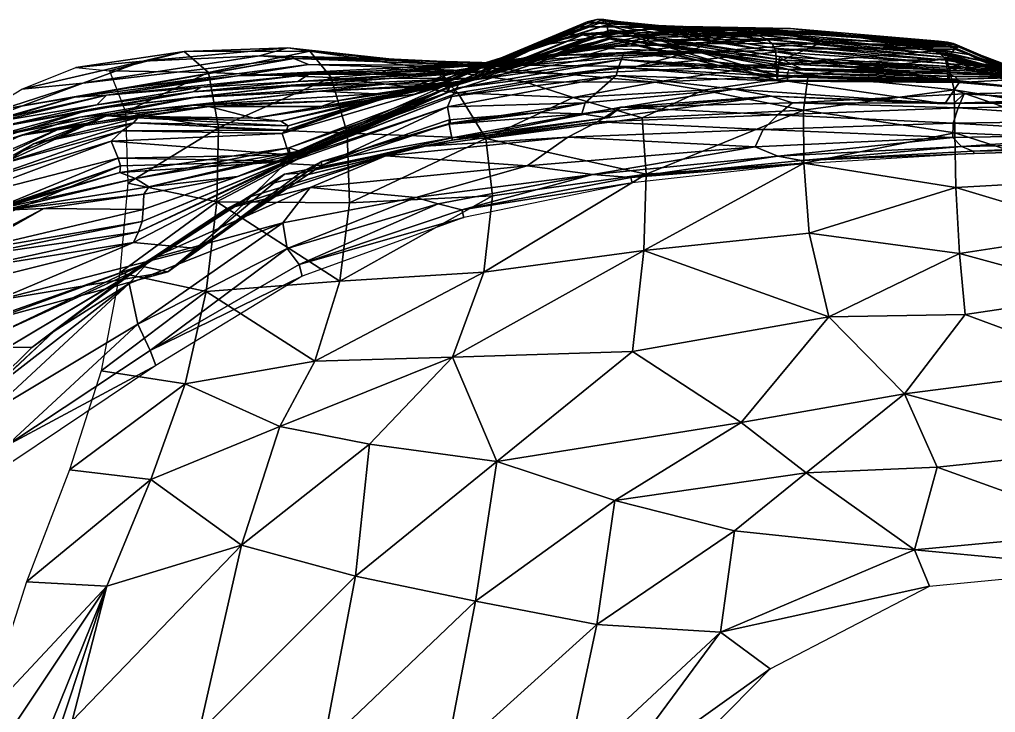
# Model space of a CAD drawing. Header units: centimetres. Extents: x -22.2 to 14.9, y -27.3 to 0.9.
# Drawn here: x -15.31 to -4.62, y -6.73 to 0.86 of the extents above; entities that cross this region are included whole.
import ezdxf

# ---------------------------------------------------------------- set-up
doc = ezdxf.new("R2010")
doc.units = ezdxf.units.CM
doc.layers.get('0').update_dxf_attribs({"true_color": 0x5890e1})

msp = doc.modelspace()

# ---------------------------------------------------------------- meshes
at = {"color": 18, "true_color": 0x000000}
mesh = msp.add_polyface(dxfattribs=at)
corners = [(-9.988, 0.352, 47.997), (-11.006, 0.261, 47.573), (-10.559, 0.299, 48.576), (-10.603, 0.115, 25.049), (-10.611, 0.064, 26.722), (-8.831, 0.653, 26.741), (-10.56, 0.145, 23.624), (-8.838, 0.748, 25.062), (-8.876, 0.803, 30.099), (-10.665, 0.243, 30.076), (-10.642, 0.216, 31.842), (-8.847, 0.649, 28.421), (-10.647, 0.137, 28.398), (-8.89, 0.845, 31.89), (-10.644, 0.183, 33.6), (-11.897, 0.224, 60.596), (-10.511, 0.057, 60.743), (-10.766, 0.312, 59.139), (-10.732, 0.127, 35.388), (-8.986, 0.859, 35.448), (-9.165, 0.554, 21.112), (-10.426, 0.203, 21.206), (-10.52, 0.162, 22.275), (-9.815, 0.36, 56.392), (-10.911, 0.409, 55.265), (-11.442, 0.439, 56.046), (-10.729, 0.37, 57.456), (-9.779, 0.178, 59.474), (-9.317, 0.262, 58.625), (-12.306, 0.432, 53.863), (-10.364, 0.366, 53.726), (-10.273, 0.358, 52.637), (-10.111, 0.386, 54.751), (-9.927, 0.391, 51.245), (-11.112, 0.336, 51.049), (-10.983, 0.043, 37.359), (-9.093, 0.835, 37.228), (-10.488, 0.178, 19.24), (-10.543, 0.161, 20.285), (-9.475, 0.468, 20.297), (-9.915, 0.385, 49.678), (-11.301, 0.304, 49.973), (-11.332, 0.279, 49.053), (-10.078, 0.3, 46.203), (-10.338, 0.22, 43.997), (-11.262, 0.213, 45.23), (-10.527, 0.167, 38.985), (-12.263, 0.181, 46.499), (-9.722, 0.561, 42.848), (-10.526, 0.159, 42.459), (-11.314, 0.154, 43.087), (-9.411, 0.686, 41.606), (-10.573, 0.138, 41.484), (-10.393, 0.2, 40.304), (-9.175, 0.78, 40.265), (-12.023, 0.077, 41.67), (-11.832, -0.03, 39.524), (-11.412, 0.048, 40.501)]
mesh.append_faces([[corners[k] for k in face] for face in [(0, 1, 2)]], dxfattribs={"color": 18})
mesh.append_faces([[corners[k] for k in face] for face in [(3, 4, 5), (6, 3, 7), (8, 9, 10), (11, 12, 9), (4, 12, 11), (13, 10, 14), (15, 16, 17), (14, 18, 19), (20, 21, 22), (23, 24, 25), (25, 26, 23), (27, 17, 16), (28, 26, 17), (29, 30, 31), (24, 32, 30), (32, 24, 23), (31, 33, 34), (18, 35, 36), (37, 38, 39), (39, 38, 21), (34, 33, 40), (40, 41, 34), (42, 2, 1), (43, 1, 0), (44, 45, 43), (36, 35, 46), (42, 41, 40), (40, 2, 42), (47, 1, 43), (44, 48, 49), (49, 50, 44), (51, 52, 49), (46, 53, 54), (49, 52, 55), (53, 52, 51), (53, 46, 56), (52, 53, 57)]], dxfattribs={"vtx2": -1, "color": 18})
mesh = msp.add_polyface(dxfattribs=at)
corners = [(-10.273, 0.358, 52.637), (-10.364, 0.366, 53.726), (-8.776, 0.565, 53.646), (-10.574, 0.017, 16.441), (-8.748, 0.338, 16.477), (-8.776, 0.248, 14.976), (-8.831, 0.653, 26.741), (-8.838, 0.748, 25.062), (-10.603, 0.115, 25.049), (-8.815, 0.717, 23.622), (-10.56, 0.145, 23.624), (-10.642, 0.216, 31.842), (-8.89, 0.845, 31.89), (-8.876, 0.803, 30.099), (-10.665, 0.243, 30.076), (-8.847, 0.649, 28.421), (-10.611, 0.064, 26.722), (-10.524, 0.108, 17.884), (-8.718, 0.422, 17.971), (-10.644, 0.183, 33.6), (-8.914, 0.86, 33.668), (-10.52, 0.162, 22.275), (-8.852, 0.66, 22.235), (-10.488, 0.178, 19.24), (-8.986, 0.859, 35.448), (-9.165, 0.554, 21.112), (-10.511, 0.057, 60.743), (-9.246, 0.007, 60.666), (-9.779, 0.178, 59.474), (-10.766, 0.312, 59.139), (-9.317, 0.262, 58.625), (-9.815, 0.36, 56.392), (-9.18, 0.45, 55.254), (-10.111, 0.386, 54.751), (-9.139, 0.694, 44.859), (-10.078, 0.3, 46.203), (-9.017, 0.662, 47.153), (-9.093, 0.835, 37.228), (-10.732, 0.127, 35.388), (-10.729, 0.37, 57.456), (-8.555, 0.347, 57.57), (-9.475, 0.468, 20.297), (-8.686, 0.501, 19.519), (-10.426, 0.203, 21.206), (-8.448, 0.625, 51.619), (-9.927, 0.391, 51.245), (-9.988, 0.352, 47.997), (-9.437, 0.483, 48.697), (-9.722, 0.561, 42.848), (-10.338, 0.22, 43.997), (-8.394, 0.665, 49.897), (-9.915, 0.385, 49.678), (-10.527, 0.167, 38.985), (-9.075, 0.825, 38.861), (-10.559, 0.299, 48.576), (-10.526, 0.159, 42.459), (-9.411, 0.686, 41.606), (-9.175, 0.78, 40.265), (-10.393, 0.2, 40.304)]
mesh.append_faces([[corners[k] for k in face] for face in [(0, 1, 2)]], dxfattribs={"color": 18})
mesh.append_faces([[corners[k] for k in face] for face in [(3, 4, 5), (6, 7, 8), (7, 9, 10), (11, 12, 13), (14, 13, 15), (15, 6, 16), (4, 3, 17), (17, 18, 4), (19, 20, 12), (21, 10, 9), (9, 22, 21), (18, 17, 23), (24, 20, 19), (21, 22, 25), (26, 27, 28), (29, 28, 30), (31, 32, 33), (34, 35, 36), (37, 24, 38), (39, 30, 40), (40, 31, 39), (41, 42, 23), (43, 25, 41), (44, 45, 0), (36, 46, 47), (48, 49, 34), (33, 32, 2), (2, 1, 33), (50, 51, 45), (46, 36, 35), (35, 34, 49), (52, 53, 37), (54, 51, 47), (47, 46, 54), (55, 48, 56), (57, 53, 52), (56, 57, 58)]], dxfattribs={"vtx2": -1, "color": 18})
mesh = msp.add_polyface(dxfattribs=at)
corners = [(-6.898, 0.185, 15.007), (-8.776, 0.248, 14.976), (-8.748, 0.338, 16.477), (-7.481, 0.097, 13.27), (-9.113, -0.053, 13.878), (-8.838, 0.748, 25.062), (-8.831, 0.653, 26.741), (-7.01, 0.197, 26.766), (-8.815, 0.717, 23.622), (-6.986, 0.456, 25.103), (-7.025, 0.505, 30.119), (-8.876, 0.803, 30.099), (-8.89, 0.845, 31.89), (-7.014, 0.251, 28.452), (-8.847, 0.649, 28.421), (-7.041, 0.548, 31.951), (-8.914, 0.86, 33.668), (-8.852, 0.66, 22.235), (-6.941, 0.415, 23.601), (-10.488, 0.178, 19.24), (-8.686, 0.501, 19.519), (-8.718, 0.422, 17.971), (-7.065, 0.594, 33.767), (-8.986, 0.859, 35.448), (-7.854, 0.504, 20.747), (-9.165, 0.554, 21.112), (-9.093, 0.835, 37.228), (-7.219, 0.69, 37.323), (-9.017, 0.662, 47.153), (-8.453, 0.687, 48.442), (-6.95, 0.741, 48.029), (-6.866, 0.761, 43.837), (-8.438, 0.752, 43.349), (-9.139, 0.694, 44.859), (-7.446, 0.755, 45.952), (-9.075, 0.825, 38.861), (-7.366, 0.733, 38.954), (-7.07, 0.363, 59.045), (-8.555, 0.347, 57.57), (-9.317, 0.262, 58.625), (-8.349, 0.174, 59.907), (-9.815, 0.36, 56.392), (-8.018, 0.489, 56.229), (-9.18, 0.45, 55.254), (-9.779, 0.178, 59.474), (-9.246, 0.007, 60.666), (-7.82, 0.086, 61.222), (-7.782, 0.596, 55.06), (-8.776, 0.565, 53.646), (-9.475, 0.468, 20.297), (-10.273, 0.358, 52.637), (-8.448, 0.625, 51.619), (-9.437, 0.483, 48.697), (-8.394, 0.665, 49.897), (-9.915, 0.385, 49.678), (-8.014, 0.785, 41.849), (-9.411, 0.686, 41.606), (-9.722, 0.561, 42.848), (-9.927, 0.391, 51.245), (-7.665, 0.769, 40.436), (-9.175, 0.78, 40.265)]
mesh.append_faces([[corners[k] for k in face] for face in [(0, 1, 2), (3, 4, 1), (5, 6, 7), (8, 5, 9), (10, 11, 12), (13, 14, 11), (7, 6, 14), (15, 12, 16), (17, 8, 18), (19, 20, 21), (22, 16, 23), (24, 25, 17), (23, 26, 27), (28, 29, 30), (31, 32, 33), (28, 34, 33), (26, 35, 36), (37, 38, 39), (39, 40, 37), (41, 38, 42), (42, 43, 41), (40, 39, 44), (44, 45, 40), (46, 40, 45), (43, 42, 47), (47, 48, 43), (49, 25, 24), (24, 20, 49), (50, 48, 51), (52, 29, 28), (53, 29, 52), (52, 54, 53), (32, 55, 56), (56, 57, 32), (33, 32, 57), (58, 51, 53), (55, 59, 60), (60, 56, 55), (35, 60, 59)]], dxfattribs={"vtx2": -1, "color": 18})
mesh = msp.add_polyface(dxfattribs=at)
corners = [(-8.748, 0.338, 16.477), (-6.896, 0.234, 16.533), (-6.898, 0.185, 15.007), (-8.776, 0.248, 14.976), (-7.481, 0.097, 13.27), (-7.01, 0.197, 26.766), (-6.986, 0.456, 25.103), (-8.838, 0.748, 25.062), (-6.941, 0.415, 23.601), (-8.815, 0.717, 23.622), (-8.89, 0.845, 31.89), (-7.041, 0.548, 31.951), (-7.025, 0.505, 30.119), (-8.876, 0.803, 30.099), (-7.014, 0.251, 28.452), (-8.847, 0.649, 28.421), (-8.718, 0.422, 17.971), (-6.898, 0.276, 18.021), (-8.914, 0.86, 33.668), (-7.065, 0.594, 33.767), (-6.846, 0.371, 22.005), (-8.852, 0.66, 22.235), (-6.88, 0.314, 19.389), (-8.686, 0.501, 19.519), (-8.986, 0.859, 35.448), (-7.121, 0.64, 35.567), (-7.854, 0.504, 20.747), (-6.749, 0.323, 20.361), (-7.219, 0.69, 37.323), (-6.671, 0.255, 61.23), (-7.07, 0.363, 59.045), (-8.349, 0.174, 59.907), (-7.82, 0.086, 61.222), (-6.78, 0.658, 53.58), (-8.776, 0.565, 53.646), (-7.782, 0.596, 55.06), (-6.743, 0.705, 51.695), (-8.448, 0.625, 51.619), (-6.545, 0.602, 55.3), (-8.018, 0.489, 56.229), (-8.555, 0.347, 57.57), (-6.681, 0.538, 57.009), (-6.777, 0.724, 49.856), (-6.95, 0.741, 48.029), (-8.453, 0.687, 48.442), (-8.394, 0.665, 49.897), (-7.446, 0.755, 45.952), (-9.017, 0.662, 47.153), (-9.139, 0.694, 44.859), (-6.866, 0.761, 43.837), (-6.472, 0.72, 42.148), (-8.014, 0.785, 41.849), (-8.438, 0.752, 43.349), (-7.665, 0.769, 40.436), (-7.366, 0.733, 38.954), (-9.093, 0.835, 37.228), (-9.075, 0.825, 38.861)]
mesh.append_faces([[corners[k] for k in face] for face in [(0, 1, 2), (3, 2, 4), (5, 6, 7), (6, 8, 9), (10, 11, 12), (13, 12, 14), (15, 14, 5), (1, 0, 16), (16, 17, 1), (18, 19, 11), (8, 20, 21), (22, 17, 16), (16, 23, 22), (24, 25, 19), (21, 20, 26), (27, 26, 20), (28, 25, 24), (29, 30, 31), (31, 32, 29), (33, 34, 35), (33, 36, 37), (37, 34, 33), (38, 35, 39), (40, 30, 41), (41, 39, 40), (42, 43, 44), (44, 45, 42), (43, 46, 47), (48, 46, 49), (49, 50, 51), (51, 52, 49), (36, 42, 45), (45, 37, 36), (26, 27, 22), (22, 23, 26), (53, 51, 50), (54, 28, 55), (53, 54, 56)]], dxfattribs={"vtx2": -1, "color": 18})
mesh = msp.add_polyface(dxfattribs=at)
corners = [(-5.017, 0.171, 15.026), (-6.898, 0.185, 15.007), (-6.896, 0.234, 16.533), (-5.174, -0.063, 13.347), (-7.481, 0.097, 13.27), (-6.986, 0.456, 25.103), (-7.01, 0.197, 26.766), (-5.129, 0.189, 26.791), (-6.941, 0.415, 23.601), (-5.114, 0.347, 25.119), (-5.154, 0.378, 30.146), (-7.025, 0.505, 30.119), (-7.041, 0.548, 31.951), (-5.137, 0.202, 28.472), (-7.014, 0.251, 28.452), (-5.034, 0.208, 16.615), (-6.898, 0.276, 18.021), (-5.166, 0.415, 32.031), (-7.065, 0.594, 33.767), (-5.184, 0.447, 33.908), (-5.047, 0.304, 22.476), (-6.846, 0.371, 22.005), (-5.066, 0.237, 18.172), (-6.88, 0.314, 19.389), (-7.121, 0.64, 35.567), (-5.22, 0.48, 35.76), (-7.219, 0.69, 37.323), (-5.307, 0.522, 37.58), (-5.072, 0.09, 61.444), (-6.671, 0.255, 61.23), (-6.722, -0.131, 63.075), (-5.151, 0.431, 59.43), (-7.07, 0.363, 59.045), (-5.068, 0.535, 57.43), (-6.681, 0.538, 57.009), (-5.02, 0.56, 55.534), (-6.545, 0.602, 55.3), (-5.053, 0.579, 53.652), (-6.78, 0.658, 53.58), (-5.06, 0.59, 51.739), (-6.743, 0.705, 51.695), (-5.242, 0.622, 45.92), (-7.446, 0.755, 45.952), (-6.95, 0.741, 48.029), (-6.866, 0.761, 43.837), (-6.472, 0.72, 42.148), (-5.084, 0.554, 43.965), (-5.145, 0.611, 47.898), (-6.777, 0.724, 49.856), (-5.078, 0.599, 49.824), (-6.109, 0.668, 40.675), (-4.915, 0.478, 42.243), (-5.157, 0.264, 19.648), (-6.749, 0.323, 20.361), (-5.495, 0.295, 20.944), (-7.366, 0.733, 38.954), (-5.514, 0.584, 39.276), (-7.82, 0.086, 61.222), (-7.782, 0.596, 55.06), (-8.018, 0.489, 56.229), (-7.665, 0.769, 40.436)]
mesh.append_faces([[corners[k] for k in face] for face in [(0, 1, 2), (3, 4, 1), (5, 6, 7), (8, 5, 9), (10, 11, 12), (13, 14, 11), (7, 6, 14), (15, 2, 16), (17, 12, 18), (18, 19, 17), (20, 21, 8), (22, 16, 23), (24, 25, 19), (19, 18, 24), (26, 27, 25), (25, 24, 26), (28, 29, 30), (31, 32, 29), (33, 34, 32), (35, 36, 34), (37, 38, 36), (39, 40, 38), (41, 42, 43), (44, 42, 41), (45, 44, 46), (47, 43, 48), (49, 48, 40), (50, 45, 51), (52, 23, 53), (53, 54, 52), (21, 54, 53), (27, 26, 55), (55, 56, 27), (30, 29, 57), (58, 36, 38), (59, 34, 36), (50, 56, 55), (55, 60, 50), (45, 50, 60)]], dxfattribs={"vtx2": -1, "color": 18})
mesh = msp.add_polyface(dxfattribs=at)
corners = [(-6.896, 0.234, 16.533), (-5.034, 0.208, 16.615), (-5.017, 0.171, 15.026), (-6.898, 0.185, 15.007), (-5.174, -0.063, 13.347), (-5.129, 0.189, 26.791), (-5.114, 0.347, 25.119), (-6.986, 0.456, 25.103), (-5.084, 0.325, 23.66), (-6.941, 0.415, 23.601), (-7.041, 0.548, 31.951), (-5.166, 0.415, 32.031), (-5.154, 0.378, 30.146), (-7.025, 0.505, 30.119), (-5.137, 0.202, 28.472), (-3.305, 0.11, 32.113), (-5.184, 0.447, 33.908), (-3.325, 0.036, 34.068), (-5.22, 0.48, 35.76), (-3.344, -0.013, 36.026), (-5.307, 0.522, 37.58), (-5.084, 0.554, 43.965), (-5.242, 0.622, 45.92), (-3.446, -0.114, 45.853), (-5.145, 0.611, 47.898), (-3.466, -0.112, 47.825), (-5.078, 0.599, 49.824), (-3.485, -0.099, 49.798), (-3.5, -0.076, 51.772), (-5.06, 0.59, 51.739), (-5.053, 0.579, 53.652), (-3.519, -0.009, 55.715), (-5.02, 0.56, 55.534), (-5.068, 0.535, 57.43), (-3.521, -0.011, 57.682), (-5.151, 0.431, 59.43), (-3.519, -0.16, 59.641), (-5.072, 0.09, 61.444), (-7.014, 0.251, 28.452), (-6.898, 0.276, 18.021), (-5.066, 0.237, 18.172), (-5.047, 0.304, 22.476), (-3.186, 0.224, 20.084), (-5.157, 0.264, 19.648), (-5.495, 0.295, 20.944), (-3.363, -0.051, 37.987), (-5.514, 0.584, 39.276), (-6.88, 0.314, 19.389), (-3.204, 0.223, 21.767), (-6.846, 0.371, 22.005), (-6.671, 0.255, 61.23), (-7.07, 0.363, 59.045), (-6.681, 0.538, 57.009), (-6.545, 0.602, 55.3), (-6.78, 0.658, 53.58), (-6.95, 0.741, 48.029), (-6.866, 0.761, 43.837), (-4.915, 0.478, 42.243), (-6.472, 0.72, 42.148), (-6.777, 0.724, 49.856), (-6.743, 0.705, 51.695), (-4.786, 0.413, 40.957), (-3.382, -0.078, 39.95), (-6.109, 0.668, 40.675)]
mesh.append_faces([[corners[k] for k in face] for face in [(0, 1, 2), (3, 2, 4), (5, 6, 7), (6, 8, 9), (10, 11, 12), (13, 12, 14), (15, 11, 16), (17, 16, 18), (19, 18, 20), (21, 22, 23), (22, 24, 25), (24, 26, 27), (28, 29, 30), (31, 32, 33), (34, 33, 35), (36, 35, 37), (27, 26, 29), (38, 14, 5), (39, 40, 1), (9, 8, 41), (42, 43, 44), (45, 20, 46), (47, 43, 40), (41, 48, 44), (44, 49, 41), (50, 37, 35), (51, 35, 33), (52, 33, 32), (53, 32, 30), (54, 30, 29), (55, 24, 22), (22, 21, 56), (21, 57, 58), (59, 26, 24), (60, 29, 26), (61, 62, 46), (46, 63, 61), (57, 61, 63)]], dxfattribs={"vtx2": -1, "color": 18})
mesh = msp.add_polyface(dxfattribs=at)
corners = [(-12.13, 0.515, 58.815), (-13.509, 0.511, 58.418), (-13.24, 0.281, 60.346), (-11.897, 0.224, 60.596), (-12.373, 0.549, 57.053), (-13.961, 0.404, 56.501), (-12.683, 0.463, 55.411), (-14.618, 0.163, 54.656), (-12.306, 0.432, 53.863), (-12.144, 0.367, 51.929), (-14.114, 0.111, 51.968), (-12.923, 0.243, 50.109), (-10.766, 0.312, 59.139), (-10.729, 0.37, 57.456), (-11.442, 0.439, 56.046), (-10.911, 0.409, 55.265), (-11.112, 0.336, 51.049), (-11.301, 0.304, 49.973), (-14.359, 0.033, 48.964), (-12.147, 0.258, 48.614), (-13.319, 0.12, 47.708), (-10.273, 0.358, 52.637), (-10.364, 0.366, 53.726), (-11.332, 0.279, 49.053), (-12.263, 0.181, 46.499), (-11.006, 0.261, 47.573), (-13.413, 0.07, 45.478), (-10.078, 0.3, 46.203), (-11.262, 0.213, 45.23), (-12.348, 0.13, 44.22), (-13.398, 0.007, 43.083), (-11.314, 0.154, 43.087), (-12.023, 0.077, 41.67), (-10.338, 0.22, 43.997), (-10.526, 0.159, 42.459), (-11.832, -0.03, 39.524), (-11.412, 0.048, 40.501), (-10.393, 0.2, 40.304), (-10.573, 0.138, 41.484)]
mesh.append_faces([[corners[k] for k in face] for face in [(0, 1, 2), (2, 3, 0), (4, 5, 1), (1, 0, 4), (5, 4, 6), (7, 6, 8), (8, 9, 10), (10, 9, 11), (12, 0, 3), (13, 4, 0), (0, 12, 13), (4, 13, 14), (14, 6, 4), (6, 14, 15), (15, 8, 6), (11, 9, 16), (16, 17, 11), (18, 11, 19), (19, 20, 18), (21, 9, 8), (22, 8, 15), (16, 9, 21), (19, 11, 17), (17, 23, 19), (24, 20, 19), (19, 25, 24), (20, 24, 26), (25, 19, 23), (27, 28, 24), (26, 24, 28), (28, 29, 26), (30, 29, 31), (31, 32, 30), (29, 28, 33), (33, 31, 29), (32, 31, 34), (35, 36, 37), (36, 32, 38)]], dxfattribs={"vtx2": -1, "color": 18})
mesh = msp.add_polyface(dxfattribs=at)
corners = [(-3.512, -0.046, 53.745), (-3.519, -0.009, 55.715), (-2.43, 0.262, 55.093), (-1.935, 0.391, 52.462), (-3.5, -0.076, 51.772), (-2.129, 0.321, 56.609), (-3.521, -0.011, 57.682), (-5.017, 0.171, 15.026), (-3.134, 0.269, 15.04), (-3.118, 0.007, 13.386), (-5.034, 0.208, 16.615), (-3.152, 0.254, 16.721), (-3.241, 0.243, 25.136), (-3.223, 0.227, 23.451), (-5.084, 0.325, 23.66), (-5.114, 0.347, 25.119), (-3.204, 0.223, 21.767), (-5.047, 0.304, 22.476), (-3.257, -0.004, 26.804), (-5.129, 0.189, 26.791), (-5.154, 0.378, 30.146), (-3.286, 0.218, 30.162), (-3.27, -0.023, 28.491), (-5.137, 0.202, 28.472), (-5.166, 0.415, 32.031), (-3.305, 0.11, 32.113), (-5.066, 0.237, 18.172), (-3.169, 0.236, 18.402), (-5.157, 0.264, 19.648), (-3.186, 0.224, 20.084), (-5.184, 0.447, 33.908), (-3.325, 0.036, 34.068), (-5.22, 0.48, 35.76), (-3.344, -0.013, 36.026), (-5.307, 0.522, 37.58), (-3.363, -0.051, 37.987), (-3.424, -0.111, 43.884), (-3.402, -0.101, 41.916), (-4.915, 0.478, 42.243), (-5.084, 0.554, 43.965), (-3.446, -0.114, 45.853), (-3.466, -0.112, 47.825), (-5.242, 0.622, 45.92), (-3.485, -0.099, 49.798), (-5.145, 0.611, 47.898), (-5.053, 0.579, 53.652), (-5.02, 0.56, 55.534), (-5.068, 0.535, 57.43), (-5.151, 0.431, 59.43), (-3.519, -0.16, 59.641), (-5.06, 0.59, 51.739), (-5.495, 0.295, 20.944), (-5.514, 0.584, 39.276), (-3.382, -0.078, 39.95), (-4.786, 0.413, 40.957)]
mesh.append_faces([[corners[k] for k in face] for face in [(0, 1, 2), (3, 4, 0), (5, 1, 6), (7, 8, 9), (8, 7, 10), (10, 11, 8), (12, 13, 14), (14, 15, 12), (13, 16, 17), (17, 14, 13), (18, 12, 15), (15, 19, 18), (20, 21, 22), (22, 23, 20), (18, 19, 23), (21, 20, 24), (24, 25, 21), (26, 27, 11), (11, 10, 26), (28, 29, 27), (27, 26, 28), (30, 31, 25), (32, 33, 31), (34, 35, 33), (36, 37, 38), (38, 39, 36), (40, 36, 39), (41, 40, 42), (43, 41, 44), (45, 0, 4), (46, 1, 0), (0, 45, 46), (47, 6, 1), (48, 49, 6), (50, 4, 43), (51, 16, 29), (52, 53, 35), (54, 38, 37), (37, 53, 54)]], dxfattribs={"vtx2": -1, "color": 18})
mesh = msp.add_polyface(dxfattribs=at)
corners = [(-13.15, -1.135, 63.955), (-13.132, -0.325, 62.196), (-14.123, -0.933, 63.334), (-14.15, -0.149, 61.493), (-13.24, 0.281, 60.346), (-13.509, 0.511, 58.418), (-14.325, 0.297, 59.538), (-13.961, 0.404, 56.501), (-14.695, 0.334, 57.546), (-14.618, 0.163, 54.656), (-15.286, 0.098, 55.608), (-14.214, -0.814, 25.001), (-14.205, -0.741, 26.668), (-12.328, -0.689, 26.707), (-14.039, -0.879, 23.599), (-15.788, -1.268, 23.559), (-12.359, -0.544, 25.04), (-12.432, -0.386, 30.047), (-14.306, -0.471, 30.012), (-14.187, -0.36, 31.784), (-12.358, -0.622, 28.386), (-14.231, -0.659, 28.344), (-13.894, -0.971, 22.292), (-15.492, -1.226, 22.177), (-12.385, -0.352, 31.799), (-14.063, -0.269, 33.465), (-15.599, -0.746, 33.641), (-12.683, 0.463, 55.411), (-12.306, 0.432, 53.863), (-15.51, -0.124, 52.93), (-14.114, 0.111, 51.968), (-14.708, 0.009, 51.038), (-12.923, 0.243, 50.109), (-14.359, 0.033, 48.964), (-12.923, -0.857, 20.87), (-13.948, -1.053, 21.363), (-13.319, 0.12, 47.708), (-14.466, -0.075, 46.73), (-12.367, -0.303, 33.511), (-14.015, -0.216, 34.932), (-15.158, -0.501, 34.771), (-13.957, -1.221, 19.68), (-14.36, -0.193, 36.344), (-12.741, -0.218, 36.799), (-13.413, 0.07, 45.478), (-15.582, -0.326, 45.747), (-14.527, -0.12, 44.438), (-14.821, -0.31, 37.893), (-13.238, -0.093, 38.323), (-15.687, -0.443, 43.428), (-13.398, 0.007, 43.083), (-14.649, -0.207, 41.973), (-15.3, -0.411, 39.569), (-13.403, -0.077, 40.218)]
mesh.append_faces([[corners[k] for k in face] for face in [(0, 1, 2), (3, 2, 1), (1, 4, 3), (4, 5, 6), (6, 3, 4), (5, 7, 8), (8, 6, 5), (7, 9, 10), (10, 8, 7), (11, 12, 13), (11, 14, 15), (14, 11, 16), (17, 18, 19), (20, 21, 18), (13, 12, 21), (14, 22, 23), (24, 19, 25), (26, 25, 19), (27, 9, 7), (28, 29, 9), (30, 29, 28), (31, 32, 33), (32, 31, 30), (34, 35, 22), (33, 36, 37), (38, 25, 39), (40, 39, 25), (35, 34, 41), (39, 42, 43), (42, 39, 40), (44, 37, 36), (45, 37, 44), (44, 46, 45), (42, 47, 48), (49, 46, 50), (50, 51, 49), (48, 47, 52), (52, 53, 48), (51, 53, 52)]], dxfattribs={"vtx2": -1, "color": 18})
mesh = msp.add_polyface(dxfattribs=at)
corners = [(-10.623, -0.096, 14.965), (-12.399, -0.715, 14.965), (-12.308, -0.662, 16.447), (-12.002, -0.737, 13.863), (-12.359, -0.544, 25.04), (-12.328, -0.689, 26.707), (-10.611, 0.064, 26.722), (-14.214, -0.814, 25.001), (-12.244, -0.58, 23.578), (-14.039, -0.879, 23.599), (-10.603, 0.115, 25.049), (-10.665, 0.243, 30.076), (-12.432, -0.386, 30.047), (-12.385, -0.352, 31.799), (-14.187, -0.36, 31.784), (-14.306, -0.471, 30.012), (-12.358, -0.622, 28.386), (-10.647, 0.137, 28.398), (-11.723, -0.383, 62.378), (-13.132, -0.325, 62.196), (-13.15, -1.135, 63.955), (-11.897, 0.224, 60.596), (-13.24, 0.281, 60.346), (-11.538, -0.557, 13.211), (-12.002, -0.693, 12.555), (-14.231, -0.659, 28.344), (-10.642, 0.216, 31.842), (-12.367, -0.303, 33.511), (-10.52, 0.162, 22.275), (-12.172, -0.591, 22.05), (-14.063, -0.269, 33.465), (-10.574, 0.017, 16.441), (-12.212, -0.619, 17.908), (-14.015, -0.216, 34.932), (-12.449, -0.254, 35.161), (-10.644, 0.183, 33.6), (-12.923, -0.857, 20.87), (-11.728, -0.406, 20.417), (-12.071, -0.562, 19.308), (-11.431, -0.275, 21.22), (-10.732, 0.127, 35.388), (-12.741, -0.218, 36.799), (-13.238, -0.093, 38.323), (-14.36, -0.193, 36.344), (-12.006, -0.092, 38.4), (-10.983, 0.043, 37.359), (-14.527, -0.12, 44.438), (-13.413, 0.07, 45.478), (-12.348, 0.13, 44.22), (-13.398, 0.007, 43.083), (-14.649, -0.207, 41.973), (-12.023, 0.077, 41.67), (-13.403, -0.077, 40.218), (-11.832, -0.03, 39.524), (-11.412, 0.048, 40.501)]
mesh.append_faces([[corners[k] for k in face] for face in [(0, 1, 2), (3, 1, 0), (4, 5, 6), (5, 4, 7), (4, 8, 9), (8, 4, 10), (11, 12, 13), (14, 13, 12), (15, 12, 16), (17, 16, 12), (18, 19, 20), (21, 22, 19), (19, 18, 21), (3, 23, 24), (6, 5, 16), (25, 16, 5), (26, 13, 27), (28, 29, 8), (30, 27, 13), (31, 2, 32), (33, 34, 27), (35, 27, 34), (36, 37, 38), (36, 29, 39), (39, 37, 36), (40, 34, 41), (41, 34, 33), (42, 41, 43), (44, 45, 41), (41, 42, 44), (46, 47, 48), (48, 49, 46), (50, 49, 51), (51, 52, 50), (53, 44, 42), (42, 52, 53), (54, 53, 52), (52, 51, 54)]], dxfattribs={"vtx2": -1, "color": 18})
mesh = msp.add_polyface(dxfattribs=at)
corners = [(-12.241, -0.821, 11.337), (-10.576, -0.435, 11.272), (-10.568, -0.461, 9.969), (-12.41, -0.831, 9.965), (-10.866, -0.525, 8.399), (-8.979, -0.259, 8.278), (-12.308, -0.662, 16.447), (-10.574, 0.017, 16.441), (-10.623, -0.096, 14.965), (-10.588, -0.275, 13.983), (-12.002, -0.737, 13.863), (-10.611, 0.064, 26.722), (-10.603, 0.115, 25.049), (-12.359, -0.544, 25.04), (-10.56, 0.145, 23.624), (-12.244, -0.58, 23.578), (-12.385, -0.352, 31.799), (-10.642, 0.216, 31.842), (-10.665, 0.243, 30.076), (-12.432, -0.386, 30.047), (-10.647, 0.137, 28.398), (-12.002, -0.693, 12.555), (-10.605, -0.286, 12.401), (-12.358, -0.622, 28.386), (-12.367, -0.303, 33.511), (-10.644, 0.183, 33.6), (-10.52, 0.162, 22.275), (-9.305, -0.427, 6.51), (-11.297, -0.633, 6.83), (-12.212, -0.619, 17.908), (-10.524, 0.108, 17.884), (-10.511, 0.057, 60.743), (-11.897, 0.224, 60.596), (-11.723, -0.383, 62.378), (-10.203, -0.442, 62.491), (-11.695, -1.148, 64.143), (-10.605, -0.238, 13.202), (-9.624, -0.156, 13.223), (-11.538, -0.557, 13.211), (-9.748, -0.74, 4.509), (-12.071, -0.562, 19.308), (-10.488, 0.178, 19.24), (-12.449, -0.254, 35.161), (-10.732, 0.127, 35.388), (-11.728, -0.406, 20.417), (-10.543, 0.161, 20.285), (-11.431, -0.275, 21.22), (-12.172, -0.591, 22.05), (-10.426, 0.203, 21.206), (-12.741, -0.218, 36.799), (-10.983, 0.043, 37.359), (-10.527, 0.167, 38.985), (-12.006, -0.092, 38.4), (-11.832, -0.03, 39.524)]
mesh.append_faces([[corners[k] for k in face] for face in [(0, 1, 2), (3, 2, 4), (5, 4, 2), (6, 7, 8), (8, 9, 10), (11, 12, 13), (12, 14, 15), (16, 17, 18), (19, 18, 20), (1, 0, 21), (21, 22, 1), (23, 20, 11), (24, 25, 17), (15, 14, 26), (27, 28, 4), (29, 30, 7), (31, 32, 33), (33, 34, 31), (34, 33, 35), (22, 36, 37), (22, 21, 38), (38, 36, 22), (28, 27, 39), (30, 29, 40), (40, 41, 30), (38, 10, 9), (9, 36, 38), (37, 36, 9), (42, 43, 25), (41, 40, 44), (44, 45, 41), (46, 47, 26), (26, 48, 46), (49, 50, 43), (45, 44, 46), (46, 48, 45), (51, 50, 52), (52, 53, 51)]], dxfattribs={"vtx2": -1, "color": 18})
mesh = msp.add_polyface(dxfattribs=at)
corners = [(-6.743, -0.684, 1.018), (-7.005, -0.637, 2.77), (-4.99, -0.529, 2.82), (-6.843, -0.051, 10.003), (-7.072, 0.023, 11.574), (-5.076, -0.054, 11.666), (-8.723, -0.1, 9.982), (-8.874, -0.215, 11.353), (-10.568, -0.461, 9.969), (-10.576, -0.435, 11.272), (-8.979, -0.259, 8.278), (-7.003, -0.182, 8.238), (-5.027, -0.106, 8.236), (-8.776, 0.248, 14.976), (-10.623, -0.096, 14.965), (-10.574, 0.017, 16.441), (-9.113, -0.053, 13.878), (-10.588, -0.275, 13.983), (-7.481, 0.097, 13.27), (-5.174, -0.063, 13.347), (-9.149, -0.173, 12.578), (-10.605, -0.286, 12.401), (-7.253, -0.535, 4.587), (-5.087, -0.43, 4.624), (-10.866, -0.525, 8.399), (-9.305, -0.427, 6.51), (-7.165, -0.345, 6.439), (-5.081, -0.274, 6.437), (-9.624, -0.156, 13.223), (-9.748, -0.74, 4.509), (-9.029, -0.835, 2.664), (-7.82, 0.086, 61.222), (-8.488, -0.217, 62.446), (-6.722, -0.131, 63.075), (-8.447, -0.834, 64.688), (-6.719, -0.714, 65.008), (-9.246, 0.007, 60.666), (-10.511, 0.057, 60.743), (-10.203, -0.442, 62.491)]
mesh.append_faces([[corners[k] for k in face] for face in [(0, 1, 2), (3, 4, 5), (4, 3, 6), (6, 7, 4), (7, 6, 8), (8, 9, 7), (8, 6, 10), (6, 3, 11), (11, 10, 6), (12, 11, 3), (13, 14, 15), (14, 13, 16), (16, 17, 14), (4, 18, 19), (4, 7, 20), (20, 18, 4), (20, 7, 9), (9, 21, 20), (1, 22, 23), (24, 10, 25), (10, 11, 26), (26, 25, 10), (27, 26, 11), (23, 22, 26), (16, 18, 20), (20, 28, 16), (25, 26, 22), (22, 29, 25), (22, 1, 30), (28, 20, 21), (31, 32, 33), (34, 35, 33), (33, 32, 34), (17, 16, 28), (36, 37, 38), (38, 32, 36), (34, 32, 38), (36, 32, 31)]], dxfattribs={"vtx2": -1, "color": 18})
mesh = msp.add_polyface(dxfattribs=at)
corners = [(-2.297, 0.246, 48.186), (-3.466, -0.112, 47.825), (-3.485, -0.099, 49.798), (-3.5, -0.076, 51.772), (-2.418, 0.233, 50.863), (-2.23, 0.276, 58.05), (-3.521, -0.011, 57.682), (-3.519, -0.16, 59.641), (-2.208, 0.132, 59.748), (-3.506, -0.45, 61.584), (-2.309, 0.233, 46.967), (-3.446, -0.114, 45.853), (-3.482, -0.892, 63.502), (-2.003, -0.552, 63.417), (-2.999, -0.495, 2.855), (-2.982, -0.547, 1.055), (-4.863, -0.58, 1.036), (-4.99, -0.529, 2.82), (-4.963, 0.048, 10.024), (-3.079, 0.087, 10.047), (-3.058, -0.073, 8.248), (-5.027, -0.106, 8.236), (-3.038, -0.247, 6.451), (-5.081, -0.274, 6.437), (-3.019, -0.396, 4.654), (-5.087, -0.43, 4.624), (-3.099, -0.066, 11.713), (-5.076, -0.054, 11.666), (-3.118, 0.007, 13.386), (-5.174, -0.063, 13.347), (-5.017, 0.171, 15.026), (-5.137, 0.202, 28.472), (-3.27, -0.023, 28.491), (-3.257, -0.004, 26.804), (-6.743, -0.684, 1.018), (-6.843, -0.051, 10.003), (-5.072, 0.09, 61.444), (-5.064, -0.38, 63.345), (-7.072, 0.023, 11.574), (-7.005, -0.637, 2.77), (-7.003, -0.182, 8.238), (-7.165, -0.345, 6.439), (-6.722, -0.131, 63.075), (-6.719, -0.714, 65.008), (-5.052, -0.978, 65.189), (-2.972, -0.572, 0.055), (-4.853, -0.607, 0.036), (-6.731, -0.721, 0.018)]
mesh.append_faces([[corners[k] for k in face] for face in [(0, 1, 2), (2, 3, 4), (5, 6, 7), (8, 7, 9), (10, 11, 1), (9, 12, 13), (14, 15, 16), (16, 17, 14), (18, 19, 20), (20, 21, 18), (21, 20, 22), (22, 23, 21), (23, 22, 24), (24, 25, 23), (24, 14, 17), (17, 25, 24), (26, 19, 18), (18, 27, 26), (28, 29, 30), (28, 26, 27), (27, 29, 28), (31, 32, 33), (17, 16, 34), (27, 18, 35), (35, 18, 21), (36, 9, 7), (37, 12, 9), (9, 36, 37), (29, 27, 38), (25, 17, 39), (40, 21, 23), (41, 23, 25), (42, 37, 36), (43, 44, 37), (37, 42, 43), (15, 45, 46), (46, 16, 15), (46, 47, 34), (34, 16, 46)]], dxfattribs={"vtx2": -1, "color": 18})
mesh = msp.add_polyface(dxfattribs=at)
corners = [(-14.618, 0.163, 54.656), (-15.51, -0.124, 52.93), (-16.078, -0.385, 53.8), (-15.286, 0.098, 55.608), (-16.107, -0.409, 51.988), (-16.946, -1.171, 52.16), (-14.205, -0.741, 26.668), (-14.214, -0.814, 25.001), (-16.01, -1.358, 25.001), (-14.306, -0.471, 30.012), (-16.062, -1.13, 29.998), (-15.875, -0.948, 31.88), (-14.187, -0.36, 31.784), (-14.231, -0.659, 28.344), (-15.961, -1.367, 28.338), (-14.708, 0.009, 51.038), (-14.114, 0.111, 51.968), (-15.632, -0.251, 50.064), (-16.743, -0.824, 51.097), (-16.549, -0.678, 49.146), (-15.599, -0.746, 33.641), (-14.359, 0.033, 48.964), (-15.512, -0.248, 47.964), (-16.536, -0.713, 47.026), (-14.466, -0.075, 46.73), (-15.582, -0.326, 45.747), (-14.063, -0.269, 33.465), (-15.158, -0.501, 34.771), (-17.058, -1.765, 34.46), (-15.739, -0.821, 35.72), (-14.36, -0.193, 36.344), (-16.667, -0.792, 44.749), (-14.527, -0.12, 44.438), (-15.687, -0.443, 43.428), (-16.805, -0.985, 42.517), (-16.286, -1.005, 37.302), (-14.821, -0.31, 37.893), (-16.779, -1.154, 38.974), (-15.3, -0.411, 39.569), (-16.038, -0.648, 41.165), (-14.649, -0.207, 41.973)]
mesh.append_faces([[corners[k] for k in face] for face in [(0, 1, 2), (2, 3, 0), (2, 1, 4), (4, 5, 2), (6, 7, 8), (9, 10, 11), (11, 12, 9), (10, 9, 13), (13, 14, 10), (15, 4, 1), (1, 16, 15), (17, 18, 4), (4, 15, 17), (18, 17, 19), (14, 13, 6), (12, 11, 20), (21, 17, 15), (22, 19, 17), (17, 21, 22), (19, 22, 23), (24, 22, 21), (25, 23, 22), (22, 24, 25), (26, 20, 27), (27, 20, 28), (28, 29, 27), (27, 29, 30), (31, 25, 32), (32, 33, 31), (31, 33, 34), (30, 29, 35), (35, 36, 30), (36, 35, 37), (37, 38, 36), (39, 38, 37), (39, 34, 33), (33, 40, 39), (38, 39, 40)]], dxfattribs={"vtx2": -1, "color": 18})
mesh = msp.add_polyface(dxfattribs=at)
corners = [(-10.568, -0.461, 9.969), (-12.41, -0.831, 9.965), (-12.241, -0.821, 11.337), (-13.992, -1.838, 9.993), (-13.687, -1.902, 11.562), (-12.585, -0.941, 8.535), (-10.866, -0.525, 8.399), (-14.007, -1.466, 16.479), (-12.308, -0.662, 16.447), (-12.399, -0.715, 14.965), (-13.363, -1.648, 13.271), (-14.063, -1.581, 14.974), (-12.002, -0.737, 13.863), (-13.15, -1.135, 63.955), (-13.267, -2.117, 65.605), (-11.802, -2.005, 65.834), (-11.695, -1.148, 64.143), (-11.723, -0.383, 62.378), (-12.379, -1.646, 2.406), (-12.248, -1.822, 1.012), (-13.879, -2.762, 1.071), (-12.002, -0.693, 12.555), (-13.894, -0.971, 22.292), (-14.039, -0.879, 23.599), (-12.244, -0.58, 23.578), (-12.172, -0.591, 22.05), (-14.032, -1.887, 8.608), (-12.789, -1.081, 7.206), (-11.297, -0.633, 6.83), (-10.723, -1.157, 2.397), (-13.969, -1.352, 18.001), (-12.212, -0.619, 17.908), (-12.426, -1.365, 3.756), (-10.971, -1.088, 3.553), (-14.066, -1.908, 7.301), (-13.045, -1.214, 6.186), (-12.127, -0.979, 5.249), (-12.071, -0.562, 19.308), (-13.957, -1.221, 19.68), (-12.923, -0.857, 20.87), (-14.014, -2.476, 2.481), (-14.11, -2.031, 3.846), (-13.865, -1.756, 5.077), (-10.444, -1.308), (-12.213, -1.948, 0.02)]
mesh.append_faces([[corners[k] for k in face] for face in [(0, 1, 2), (1, 3, 4), (4, 2, 1), (3, 1, 5), (6, 5, 1), (7, 8, 9), (10, 11, 9), (9, 12, 10), (13, 14, 15), (15, 16, 13), (13, 16, 17), (18, 19, 20), (21, 2, 4), (4, 10, 21), (21, 10, 12), (22, 23, 24), (24, 25, 22), (26, 5, 27), (5, 6, 28), (28, 27, 5), (19, 18, 29), (8, 7, 30), (30, 31, 8), (18, 32, 33), (34, 27, 35), (35, 27, 28), (28, 36, 35), (37, 31, 30), (30, 38, 37), (22, 25, 39), (32, 18, 40), (33, 32, 36), (32, 41, 42), (42, 36, 32), (35, 36, 42), (37, 38, 39), (43, 44, 19), (20, 19, 44)]], dxfattribs={"vtx2": -1, "color": 18})
mesh = msp.add_polyface(dxfattribs=at)
corners = [(-2.003, -0.552, 63.417), (-3.482, -0.892, 63.502), (-3.448, -1.459, 65.39), (-3.406, -2.138, 67.244), (-1.968, -1.977, 67.185), (-5.052, -0.978, 65.189), (-5.064, -0.38, 63.345), (-5.014, -1.7, 66.868), (-9.029, -0.835, 2.664), (-8.615, -0.871, 1.003), (-10.464, -1.222, 0.996), (-10.723, -1.157, 2.397), (-7.005, -0.637, 2.77), (-6.743, -0.684, 1.018), (-4.95, -2.371, 68.11), (-12.248, -1.822, 1.012), (-11.695, -1.148, 64.143), (-10.129, -1.071, 64.404), (-10.203, -0.442, 62.491), (-11.802, -2.005, 65.834), (-10.226, -1.907, 66.211), (-12.075, -2.88, 67.357), (-6.659, -1.479, 66.832), (-6.719, -0.714, 65.008), (-9.748, -0.74, 4.509), (-7.253, -0.535, 4.587), (-10.971, -1.088, 3.553), (-12.379, -1.646, 2.406), (-6.444, -2.395, 68.426), (-12.127, -0.979, 5.249), (-11.297, -0.633, 6.83), (-8.472, -1.669, 66.688), (-8.447, -0.834, 64.688), (-10.569, -2.837, 67.909), (-8.597, -2.776, 68.787), (-6.731, -0.721, 0.018), (-8.601, -0.927, 0.004), (-10.444, -1.308)]
mesh.append_faces([[corners[k] for k in face] for face in [(0, 1, 2), (2, 3, 4), (5, 2, 1), (1, 6, 5), (7, 3, 2), (2, 5, 7), (8, 9, 10), (10, 11, 8), (12, 13, 9), (9, 8, 12), (3, 7, 14), (11, 10, 15), (16, 17, 18), (17, 16, 19), (19, 20, 17), (20, 19, 21), (22, 7, 5), (5, 23, 22), (8, 24, 25), (8, 11, 26), (26, 24, 8), (26, 11, 27), (28, 14, 7), (7, 22, 28), (24, 29, 30), (31, 22, 23), (23, 32, 31), (18, 17, 32), (32, 17, 20), (20, 31, 32), (31, 20, 33), (28, 22, 31), (31, 34, 28), (29, 24, 26), (35, 36, 9), (9, 13, 35), (36, 37, 10), (10, 9, 36), (15, 10, 37)]], dxfattribs={"vtx2": -1, "color": 18})
mesh = msp.add_polyface(dxfattribs=at)
corners = [(-13.267, -2.117, 65.605), (-13.15, -1.135, 63.955), (-14.212, -1.914, 65.053), (-14.123, -0.933, 63.334), (-15.589, -2.419, 11.633), (-13.687, -1.902, 11.562), (-13.992, -1.838, 9.993), (-14.032, -1.887, 8.608), (-15.626, -2.613, 8.598), (-12.585, -0.941, 8.535), (-12.399, -0.715, 14.965), (-14.063, -1.581, 14.974), (-14.007, -1.466, 16.479), (-15.885, -2.035, 14.97), (-15.846, -1.864, 16.456), (-15.572, -2.216, 13.297), (-13.363, -1.648, 13.271), (-16.01, -1.358, 25.001), (-15.928, -1.459, 26.668), (-14.205, -0.741, 26.668), (-17.213, -2.797, 25.059), (-15.788, -1.268, 23.559), (-17.002, -2.67, 23.537), (-14.214, -0.814, 25.001), (-17.276, -2.168, 32.109), (-15.875, -0.948, 31.88), (-16.062, -1.13, 29.998), (-15.961, -1.367, 28.338), (-17.108, -2.845, 28.398), (-15.492, -1.226, 22.177), (-16.879, -2.41, 22.026), (-14.039, -0.879, 23.599), (-12.789, -1.081, 7.206), (-14.066, -1.908, 7.301), (-15.599, -0.746, 33.641), (-15.835, -1.731, 17.91), (-13.969, -1.352, 18.001), (-16.587, -2.088, 20.544), (-15.045, -1.21, 20.922), (-13.894, -0.971, 22.292), (-13.948, -1.053, 21.363), (-13.045, -1.214, 6.186), (-14.054, -1.884, 6.145), (-15.983, -1.697, 19.284), (-13.957, -1.221, 19.68), (-17.03, -2.74, 19.076), (-14.014, -2.476, 2.481), (-14.11, -2.031, 3.846), (-12.426, -1.365, 3.756), (-13.865, -1.756, 5.077), (-14.931, -2.551, 5.109)]
mesh.append_faces([[corners[k] for k in face] for face in [(0, 1, 2), (3, 2, 1), (4, 5, 6), (6, 7, 8), (9, 7, 6), (10, 11, 12), (11, 13, 14), (14, 12, 11), (15, 13, 11), (11, 16, 15), (17, 18, 19), (18, 17, 20), (17, 21, 22), (21, 17, 23), (24, 25, 26), (15, 16, 5), (19, 18, 27), (28, 27, 18), (21, 29, 30), (29, 21, 31), (32, 33, 7), (34, 25, 24), (12, 14, 35), (35, 36, 12), (37, 30, 29), (29, 38, 37), (29, 39, 40), (40, 38, 29), (41, 42, 33), (36, 35, 43), (43, 44, 36), (45, 43, 35), (46, 47, 48), (43, 37, 38), (38, 44, 43), (44, 38, 40), (42, 49, 50), (49, 42, 41)]], dxfattribs={"vtx2": -1, "color": 18})
mesh = msp.add_polyface(dxfattribs=at)
corners = [(-3.337, -5.151, 73.512), (-3.313, -4.741, 72.579), (-5.505, -4.945, 72.943), (-5.343, -5.345, 73.792), (-3.37, -3.842, 70.818), (-5.257, -4.04, 71.205), (-13.267, -2.117, 65.605), (-13.497, -3.129, 67.211), (-12.075, -2.88, 67.357), (-11.802, -2.005, 65.834), (-13.879, -2.762, 1.071), (-14.014, -2.476, 2.481), (-12.379, -1.646, 2.406), (-4.95, -2.371, 68.11), (-3.382, -2.948, 69.049), (-3.406, -2.138, 67.244), (-6.694, -4.103, 71.269), (-7.478, -4.739, 72.226), (-8.987, -5.764, 73.048), (-8.788, -4.407, 71.302), (-5.616, -3.239, 69.765), (-12.461, -3.595, 68.465), (-13.871, -4.176, 68.763), (-10.569, -2.837, 67.909), (-10.226, -1.907, 66.211), (-12.878, -4.893, 70.298), (-11.477, -3.789, 69.248), (-11.632, -5.233, 71.34), (-10.082, -3.978, 70.233), (-10.317, -5.509, 72.257), (-7.404, -3.553, 70.339), (-6.444, -2.395, 68.426), (-8.597, -2.776, 68.787), (-8.472, -1.669, 66.688), (-12.213, -1.948, 0.02), (-13.818, -2.928, 0.087)]
mesh.append_faces([[corners[k] for k in face] for face in [(0, 1, 2), (2, 3, 0), (1, 4, 5), (5, 2, 1), (6, 7, 8), (8, 9, 6), (10, 11, 12), (13, 14, 15), (2, 5, 16), (16, 17, 2), (18, 17, 19), (20, 5, 4), (4, 14, 20), (21, 8, 7), (7, 22, 21), (8, 23, 24), (21, 22, 25), (25, 26, 21), (23, 8, 21), (21, 26, 23), (26, 25, 27), (27, 28, 26), (28, 27, 29), (29, 19, 28), (19, 17, 16), (16, 30, 19), (20, 14, 13), (13, 31, 20), (16, 5, 20), (20, 30, 16), (23, 32, 33), (23, 26, 28), (28, 32, 23), (30, 20, 31), (31, 32, 30), (28, 19, 30), (30, 32, 28), (34, 35, 10)]], dxfattribs={"vtx2": -1, "color": 18})
mesh = msp.add_polyface(dxfattribs=at)
corners = [(-14.355, -5.342, 70.212), (-13.871, -4.176, 68.763), (-15.235, -5.298, 69.763), (-14.764, -4.071, 68.271), (-13.497, -3.129, 67.211), (-14.415, -2.985, 66.682), (-13.267, -2.117, 65.605), (-14.212, -1.914, 65.053), (-13.992, -1.838, 9.993), (-15.764, -2.462, 10), (-15.589, -2.419, 11.633), (-16.986, -3.751, 11.739), (-15.626, -2.613, 8.598), (-16.996, -3.783, 8.587), (-17.173, -3.137, 16.541), (-15.846, -1.864, 16.456), (-15.885, -2.035, 14.97), (-15.572, -2.216, 13.297), (-17.039, -3.568, 13.395), (-15.645, -3.448, 2.584), (-15.451, -3.802, 1.123), (-16.953, -4.948, 1.196), (-13.687, -1.902, 11.562), (-12.878, -4.893, 70.298), (-15.437, -2.726, 7.256), (-16.708, -3.855, 7.122), (-14.032, -1.887, 8.608), (-14.066, -1.908, 7.301), (-14.014, -2.476, 2.481), (-13.879, -2.762, 1.071), (-17.106, -2.923, 17.959), (-15.835, -1.731, 17.91), (-17.088, -4.782, 4.032), (-15.685, -3.249, 4.234), (-16.255, -3.793, 5.697), (-15.178, -2.732, 6.045), (-14.054, -1.884, 6.145), (-14.11, -2.031, 3.846), (-14.931, -2.551, 5.109), (-13.865, -1.756, 5.077), (-13.818, -2.928, 0.087), (-15.386, -3.977, 0.141)]
mesh.append_faces([[corners[k] for k in face] for face in [(0, 1, 2), (3, 2, 1), (1, 4, 3), (5, 3, 4), (4, 6, 5), (7, 5, 6), (8, 9, 10), (11, 10, 9), (9, 12, 13), (12, 9, 8), (14, 15, 16), (16, 17, 18), (19, 20, 21), (22, 10, 17), (18, 17, 10), (23, 1, 0), (12, 24, 25), (24, 12, 26), (26, 27, 24), (20, 19, 28), (28, 29, 20), (30, 31, 15), (32, 33, 19), (34, 25, 24), (24, 35, 34), (35, 24, 27), (27, 36, 35), (19, 33, 37), (37, 28, 19), (34, 33, 32), (34, 35, 38), (38, 33, 34), (37, 33, 38), (38, 39, 37), (38, 35, 36), (40, 41, 20), (20, 29, 40), (21, 20, 41)]], dxfattribs={"vtx2": -1, "color": 18})
mesh = msp.add_polyface(dxfattribs=at)
corners = [(-8.871, -7.521, 74.568), (-9.346, -7.442, 74.299), (-9.612, -9.487, 74.551), (-8.394, -7.578, 74.823), (-10.551, -9.35, 74.054), (-10.216, -11.281, 73.433), (-11.138, -11.182, 72.869), (-10.487, -12.808, 71.943), (-11.424, -12.773, 71.375), (-7.631, -5.848, 73.664), (-7.087, -6.249, 74.271), (-5.343, -5.345, 73.792), (-5.505, -4.945, 72.943), (-10.651, -7.267, 73.594), (-11.708, -9.057, 73.475), (-11.985, -7.1, 72.899), (-12.945, -8.814, 72.909), (-12.598, -12.23, 71.24), (-13.034, -13.553, 69.959), (-12.256, -10.759, 72.485), (-13.346, -6.949, 72.208), (-13.425, -10.437, 72.049), (-13.695, -11.845, 71.089), (-13.772, -12.836, 70.241), (-8.987, -5.764, 73.048), (-10.317, -5.509, 72.257), (-11.632, -5.233, 71.34), (-7.478, -4.739, 72.226), (-8.788, -4.407, 71.302), (-12.878, -4.893, 70.298)]
mesh.append_faces([[corners[k] for k in face] for face in [(1, 0, 9)]], dxfattribs={"color": 18})
mesh.append_faces([[corners[k] for k in face] for face in [(0, 1, 2), (2, 3, 0), (2, 1, 4), (4, 5, 2), (5, 4, 6), (6, 7, 5), (7, 6, 8), (0, 3, 10), (10, 9, 0), (9, 10, 11), (11, 12, 9), (4, 1, 13), (13, 14, 4), (14, 13, 15), (15, 16, 14), (8, 17, 18), (17, 8, 6), (6, 19, 17), (16, 15, 20), (6, 4, 14), (14, 19, 6), (19, 14, 16), (16, 21, 19), (17, 19, 21), (21, 22, 17), (23, 18, 17), (17, 22, 23), (1, 9, 24), (24, 13, 1), (25, 15, 13), (13, 24, 25), (15, 25, 26), (26, 20, 15), (27, 24, 9), (9, 12, 27), (28, 25, 24), (20, 26, 29)]], dxfattribs={"vtx2": -1, "color": 18})
mesh = msp.add_polyface(dxfattribs=at)
corners = [(-14.843, -6.818, 71.468), (-14.951, -6.817, 71.422), (-15.607, -8.548, 71.806), (-14.734, -6.818, 71.514), (-15.332, -6.81, 71.255), (-15.713, -6.791, 71.094), (-16.51, -8.439, 71.5), (-14.355, -5.342, 70.212), (-15.235, -5.298, 69.763), (-14.261, -8.646, 72.369), (-13.346, -6.949, 72.208), (-12.945, -8.814, 72.909), (-17.765, -5.579, 10.239), (-18.922, -7.051, 10.329), (-18.897, -6.873, 11.978), (-17.538, -5.566, 11.891), (-18.716, -7.185, 8.613), (-17.691, -5.527, 8.612), (-19.373, -6.157, 16.851), (-18, -4.788, 16.725), (-17.981, -5.071, 15.164), (-17.633, -5.386, 13.556), (-19.02, -6.672, 13.618), (-16.953, -4.948, 1.196), (-18.256, -6.318, 1.335), (-18.119, -6.149, 2.745), (-16.97, -4.831, 2.629), (-12.878, -4.893, 70.298), (-19.061, -7.607, 3.151), (-18.426, -7.277, 6.848), (-17.92, -5.297, 7.006), (-17.987, -5.973, 3.895), (-17.088, -4.782, 4.032), (-18.828, -6.943, 4.909), (-17.511, -5.239, 5.409), (-16.917, -5.095, 0.208), (-18.291, -6.41, 0.34), (-19.314, -7.887, 1.505)]
mesh.append_faces([[corners[k] for k in face] for face in [(0, 1, 2), (2, 3, 0), (4, 5, 2), (2, 1, 4), (2, 5, 6), (7, 5, 4), (4, 1, 7), (8, 5, 7), (3, 2, 9), (9, 10, 3), (10, 9, 11), (7, 1, 0), (0, 3, 7), (12, 13, 14), (14, 15, 12), (16, 13, 12), (12, 17, 16), (18, 19, 20), (20, 21, 22), (23, 24, 25), (25, 26, 23), (14, 22, 21), (21, 15, 14), (7, 3, 27), (28, 25, 24), (29, 16, 17), (17, 30, 29), (27, 3, 10), (26, 25, 31), (31, 32, 26), (31, 25, 28), (28, 33, 31), (33, 29, 30), (30, 34, 33), (31, 33, 34), (34, 32, 31), (35, 36, 24), (24, 23, 35), (37, 24, 36)]], dxfattribs={"vtx2": -1, "color": 18})

doc.saveas('drawing.dxf')
